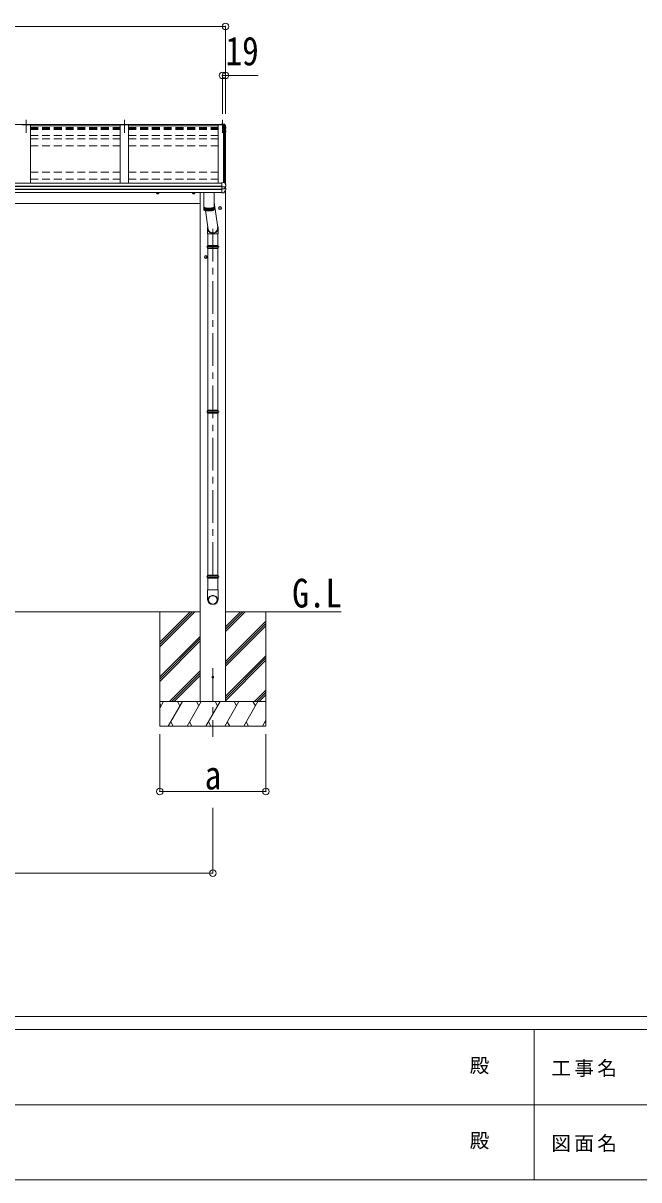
# Model space of a CAD drawing. Units: millimetres at full size, sheet at 1:40; details may follow other scales. Extents: x -11243 to 11243, y -7760 to 7760.
# Drawn here: x -3725 to 42, y -7760 to -676 of the extents above; entities that cross this region are included whole.
import ezdxf
from ezdxf.enums import TextEntityAlignment as Align

# ---------------------------------------------------------------- set-up
doc = ezdxf.new("R2010")
doc.units = ezdxf.units.MM
doc.header["$LTSCALE"] = 40
doc.header["$PDMODE"] = 32
doc.header["$PDSIZE"] = 40
doc.linetypes.add('CHAIN1', pattern=[8, 5, -1, 1, -1])
doc.linetypes.add('DASHED1', pattern=[1.8, 1.2, -0.6])
for name, color, linetype, lineweight in [('0-0_0', 7, 'Continuous', 9), ('0-1_本体', 5, 'CHAIN1', 9), ('0-3_ELV2', 4, 'Continuous', 9), ('0-6_OTH_LINE', 6, 'Continuous', 9), ('0-7_SHAPE', 4, 'Continuous', 9), ('0-9_OUTLINE', 7, 'Continuous', 9), ('F-0_240', 7, 'Continuous', 9)]:
    doc.layers.add(name, color=color, linetype=linetype, lineweight=lineweight)
doc.styles.add('ＭＳ ゴシック', font='')
doc.styles.get('ＭＳ ゴシック').set_extended_font_data('MS Gothic')

msp = doc.modelspace()

# ---------------------------------------------------------------- linework, layer by layer
at = {"layer": '0-0_0'}
for p, q in [((-2641.61, -4281.4), (-7170.61, -4281.4)), ((-2889.61, -4281.4), (-2889.61, -4981.4)), ((-2889.61, -4467.38), (-2703.63, -4281.4)), ((-2889.61, -4481.52), (-2689.48, -4281.4)), ((-2889.61, -4495.66), (-2675.34, -4281.4)), ((-2889.61, -4283.53), (-2887.47, -4281.4)), ((-1779.98, -4281.4), (-2487.61, -4281.4)), ((-2487.61, -4402.03), (-2366.97, -4281.4)), ((-2487.61, -4387.89), (-2381.12, -4281.4)), ((-2487.61, -4373.74), (-2395.26, -4281.4)), ((-2239.61, -4281.4), (-2239.61, -4981.4)), ((-2487.61, -4585.87), (-2239.61, -4337.88)), ((-2487.61, -4600.02), (-2239.61, -4352.02)), ((-2487.61, -4614.16), (-2239.61, -4366.16)), ((-2889.61, -4679.51), (-2641.61, -4431.51)), ((-2889.61, -4693.65), (-2641.61, -4445.65)), ((-2889.61, -4707.79), (-2641.61, -4459.79)), ((-2487.61, -4798.01), (-2239.61, -4550.01)), ((-2487.61, -4812.15), (-2239.61, -4564.15)), ((-2487.61, -4826.29), (-2239.61, -4578.29)), ((-2829.36, -4831.4), (-2641.61, -4643.64)), ((-2815.22, -4831.4), (-2641.61, -4657.78)), ((-2801.08, -4831.4), (-2641.61, -4671.92)), ((-2308.86, -4831.4), (-2239.61, -4762.14)), ((-2294.72, -4831.4), (-2239.61, -4776.28)), ((-2280.58, -4831.4), (-2239.61, -4790.42)), ((-2239.61, -4831.4), (-2889.61, -4831.4)), ((-2889.61, -4871.49), (-2866.46, -4831.4)), ((-2881.46, -4857.38), (-2889.61, -4843.26)), ((-2837.59, -4981.4), (-2750.99, -4831.4)), ((-2765.99, -4857.38), (-2780.99, -4831.4)), ((-2722.12, -4981.4), (-2635.52, -4831.4)), ((-2650.52, -4857.38), (-2665.52, -4831.4)), ((-2606.65, -4981.4), (-2520.05, -4831.4)), ((-2535.05, -4857.38), (-2550.05, -4831.4)), ((-2491.18, -4981.4), (-2404.58, -4831.4)), ((-2419.58, -4857.38), (-2434.58, -4831.4)), ((-2375.71, -4981.4), (-2289.11, -4831.4)), ((-2319.11, -4831.4), (-2304.11, -4857.38)), ((-2822.59, -4955.42), (-2807.59, -4981.4)), ((-2707.12, -4955.42), (-2692.12, -4981.4)), ((-2591.65, -4955.42), (-2576.65, -4981.4)), ((-2476.18, -4955.42), (-2461.18, -4981.4)), ((-2360.71, -4955.42), (-2345.71, -4981.4)), ((-2260.24, -4981.4), (-2239.61, -4945.66)), ((-2245.24, -4955.42), (-2239.61, -4965.18)), ((-2889.61, -4981.4), (-2239.61, -4981.4))]:
    msp.add_line(p, q, dxfattribs=at)
at = {"layer": '0-0_0', "linetype": 'DASHED1'}
msp.add_line((-2487.61, -4831.4), (-2641.61, -4831.4), dxfattribs=at)
at = {"layer": '0-1_本体'}
for p, q in [((-3706.11, -1268.41), (-3706.11, -1347.67)), ((-3106.11, -1268.02), (-3106.11, -1347.28)), ((-2506.11, -1268.02), (-2506.11, -1347.28)), ((-2564.61, -1935.49), (-2564.61, -4080.11)), ((-2564.61, -4625.45), (-2564.61, -5046.53))]:
    msp.add_line(p, q, dxfattribs=at)
at = {"layer": '0-3_ELV2'}
for p, q in [((-7306.11, -1296.3), (-2506.11, -1296.3)), ((-3681.11, -1299.58), (-3731.11, -1299.58)), ((-3681.11, -1299.58), (-3681.11, -1655.84)), ((-3681.11, -1304.98), (-3131.11, -1304.98)), ((-3081.11, -1299.58), (-3131.11, -1299.58)), ((-3131.11, -1299.58), (-3131.11, -1655.84)), ((-3081.11, -1299.58), (-3081.11, -1655.84)), ((-3081.11, -1304.98), (-2531.11, -1304.98)), ((-2494.23, -1299.58), (-2531.11, -1299.58)), ((-2531.11, -1299.58), (-2531.11, -1655.84)), ((-2509.1, -1296.3), (-2509.1, -1293.44)), ((-2509.1, -1293.44), (-2494.94, -1294.21)), ((-2506.1, -1296.3), (-2509.1, -1296.3)), ((-2506.11, -1299.58), (-2506.11, -1296.3)), ((-2506.1, -1296.3), (-2506.1, -1299.52)), ((-2506.1, -1298.54), (-2495.27, -1299.14)), ((-2495.27, -1299.52), (-2506.1, -1299.52)), ((-2499.81, -1653.26), (-2499.81, -1299.58)), ((-2495.27, -1299.14), (-2494.9, -1296.67)), ((-2495.27, -1299.14), (-2495.27, -1299.57)), ((-2495.13, -1299.36), (-2494.9, -1297.87)), ((-2493.93, -1299.42), (-2495.13, -1299.36)), ((-2487.11, -1318.13), (-2494.23, -1299.58)), ((-2494.11, -1299.89), (-2494.11, -1647.89)), ((-2487.11, -1318.13), (-2487.11, -1662.41)), ((-2487.11, -1319.16), (-2486.54, -1319.05)), ((-2487.11, -1319.51), (-2486.54, -1319.4)), ((-2485.68, -1320.76), (-2487.11, -1321.03)), ((-2487.11, -1332.82), (-2485.97, -1332.96)), ((-2487.11, -1336.83), (-2485.28, -1337.18)), ((-2486.25, -1338.52), (-2487.11, -1338.36)), ((-2484.63, -1315.47), (-2484.63, -1319.48)), ((-2484.27, -1334.08), (-2484.26, -1334.14)), ((-2484.23, -1334.41), (-2484.23, -1338.46)), ((-7303.11, -1655.84), (-2509.11, -1655.84)), ((-7303.11, -1675.36), (-2509.11, -1675.36)), ((-7303.11, -1676.27), (-2509.11, -1676.27)), ((-7303.11, -1693.5), (-2509.11, -1693.5)), ((-7303.11, -1695.47), (-2509.11, -1695.47)), ((-2509.11, -1716.28), (-2509.11, -1652.81)), ((-2509.11, -1678.12), (-2494.31, -1678.22)), ((-2509.11, -1691.98), (-2494.31, -1691.78)), ((-2492.66, -1678.12), (-2486.28, -1677.33)), ((-2492.11, -1678.06), (-2492.11, -1691.85)), ((-2492.11, -1685.84), (-2484.87, -1687.24)), ((-2487.11, -1677.44), (-2487.11, -1686.81)), ((-2485.4, -1677.19), (-2485.41, -1677.19)), ((-2485.4, -1677.19), (-2485.33, -1677.18)), ((-2484.53, -1676.2), (-2484.53, -1669.69)), ((-2484.06, -1694.75), (-2484.06, -1688.22)), ((-7303.11, -1713.49), (-2509.11, -1713.49)), ((-2641.61, -1713.49), (-2641.61, -4831.4)), ((-2509.11, -1716.28), (-2497.52, -1715.66)), ((-2496.73, -1715.19), (-2496.74, -1715.21)), ((-2487.61, -1700.9), (-2487.61, -4831.4)), ((-7170.61, -1781.4), (-2641.61, -1781.4))]:
    msp.add_line(p, q, dxfattribs=at)
at = {"layer": '0-3_ELV2', "linetype": 'DASHED1'}
for p, q in [((-3681.11, -1315.1), (-3131.11, -1315.1)), ((-3681.11, -1319.94), (-3131.11, -1319.94)), ((-3681.11, -1321.48), (-3131.11, -1321.48)), ((-3681.11, -1323.44), (-3131.11, -1323.44)), ((-3681.11, -1327.21), (-3131.11, -1327.21)), ((-3081.11, -1315.1), (-2531.11, -1315.1)), ((-3081.11, -1319.94), (-2531.11, -1319.94)), ((-3081.11, -1321.48), (-2531.11, -1321.48)), ((-3081.11, -1323.44), (-2531.11, -1323.44)), ((-3081.11, -1327.21), (-2531.11, -1327.21)), ((-3681.11, -1364.52), (-3131.11, -1364.52)), ((-3681.11, -1385.67), (-3131.11, -1385.67)), ((-3081.11, -1364.52), (-2531.11, -1364.52)), ((-3081.11, -1385.67), (-2531.11, -1385.67)), ((-3681.11, -1428.19), (-3131.11, -1428.19)), ((-3081.11, -1428.19), (-2531.11, -1428.19)), ((-3681.11, -1588.46), (-3131.11, -1588.46)), ((-3081.11, -1588.46), (-2531.11, -1588.46)), ((-3681.11, -1630.97), (-3131.11, -1630.97)), ((-3081.11, -1630.97), (-2531.11, -1630.97))]:
    msp.add_line(p, q, dxfattribs=at)
at = {"layer": '0-3_ELV2'}
for points in [[(-2509.1, -1295.87), (-2494.9, -1296.67), (-2494.9, -1297.87), (-2493.79, -1297.93)], [(-2495.21, -1299.57), (-2495.13, -1299.01), (-2495.13, -1299.36)], [(-2492.3, -1295.42), (-2488.05, -1306.03), (-2484.71, -1314.97), (-2484.64, -1315.25), (-2484.64, -1315.31)], [(-2492.3, -1298.99), (-2491.3, -1301.48), (-2490.32, -1303.97), (-2489.35, -1306.47), (-2488.39, -1308.98), (-2487.45, -1311.49), (-2486.52, -1314.01), (-2485.61, -1316.53), (-2484.7, -1319.05)], [(-2484.4, -1339.1), (-2485.87, -1341.64), (-2487.11, -1343.77)], [(-2484.64, -1315.31), (-2484.63, -1315.41), (-2484.63, -1315.47)], [(-2484.26, -1334.09), (-2484.24, -1334.27), (-2484.23, -1334.41)], [(-2509.11, -1652.81), (-2495.11, -1653.49), (-2495.11, -1647.84), (-2493.34, -1647.93)], [(-2492.66, -1678.12), (-2492.9, -1678.15), (-2493.05, -1678.17)], [(-2492.47, -1648.55), (-2491.43, -1651.14), (-2490.41, -1653.72), (-2489.4, -1656.32), (-2488.41, -1658.91), (-2487.43, -1661.52), (-2486.47, -1664.13), (-2485.52, -1666.74), (-2484.59, -1669.36)], [(-2487.88, -1677.42), (-2486.64, -1677.37), (-2485.41, -1677.19)], [(-2484.59, -1669.36), (-2484.54, -1669.57), (-2484.53, -1669.69)], [(-2902.09, -1721.19), (-2908.59, -1717.44), (-2908.59, -1713.49)], [(-2902.09, -1721.19), (-2895.59, -1717.44), (-2895.59, -1713.49)], [(-2682.11, -1721.19), (-2688.61, -1717.44), (-2688.61, -1713.49)], [(-2682.11, -1721.19), (-2675.61, -1717.44), (-2675.61, -1713.49)], [(-2520.61, -1816.19), (-2527.11, -1812.44), (-2527.11, -1804.93), (-2520.61, -1801.18)], [(-2520.61, -1816.19), (-2514.11, -1812.44), (-2514.11, -1804.93), (-2520.61, -1801.18)], [(-2607.61, -2116.19), (-2614.11, -2112.44), (-2614.11, -2104.93), (-2607.61, -2101.18)], [(-2607.61, -2116.19), (-2601.11, -2112.44), (-2601.11, -2104.93), (-2607.61, -2101.18)]]:
    msp.add_lwpolyline(points, dxfattribs=at)
for centre, radius in [((-2520.61, -1808.69), 8.5), ((-2520.61, -1808.69), 7.7), ((-2520.61, -1808.69), 6.5), ((-2607.61, -2108.69), 8.5), ((-2607.61, -2108.69), 7.7), ((-2607.61, -2108.69), 6.5), ((-2564.61, -4681.4), 5)]:
    msp.add_circle(centre, radius, dxfattribs=at)
for centre, radius, start, end in [((-2494.53, -1296.79), 2.62, 31.83445, 99.24), ((-2493.94, -1299.72), 0.3, 21.99494, 87.04231), ((-2493.87, -1299.63), 1.7, 22.00225, 87.0423), ((-2956.04, -1485.98), 498.52, 19.56907, 21.95354), ((-2918.87, -1090.2), 499.04, 329.90411, 330.14673), ((-2918.87, -1090.55), 499.04, 329.90411, 330.14673), ((-2486.6, -1318.76), 0.3, 280.95393, 327.06409), ((-2486.59, -1319.11), 0.299, 280.88931, 19.51522), ((-2486.31, -1338.81), 0.299, 330.19129, 79.12168), ((-2485.98, -1335.29), 2.32, 60.30373, 87.34859), ((-2485.93, -1319.48), 1.3, 280.88938, 19.44863), ((-2485.53, -1334.37), 1.3, 10.02543, 80.23195), ((-2485.53, -1338.46), 1.3, 330.27138, 79.1216), ((-2879.01, -1461.05), 459.05, 326.38357, 329.32444), ((-2493.39, -1648.93), 1, 22.05378, 87.04045), ((-2491.76, -1675.5), 16.37, 265.48312, 268.58725), ((-2485.53, -1676.2), 1, 281.45361, 0), ((-2485.06, -1688.22), 0.998, 0.05121, 79.086), ((-2485.06, -1694.75), 1, 329.32149, 0), ((-2902.09, -1713.69), 8.5, 178.68472, 1.31528), ((-2902.09, -1713.69), 7.7, 178.54804, 1.45196), ((-2902.09, -1713.69), 6.5, 178.27976, 1.72024), ((-2682.11, -1713.69), 8.5, 178.68482, 1.31518), ((-2682.11, -1713.69), 7.7, 178.54815, 1.45185), ((-2682.11, -1713.69), 6.5, 178.27991, 1.72009), ((-2497.57, -1714.66), 1, 273.10735, 326.38063)]:
    msp.add_arc(centre, radius, start, end, dxfattribs=at)
for centre, major_axis, ratio, start_param, end_param in [((-2492.95, -1670.6), (-9.96, -2.12), 0.734427, 1.2806875, 1.4059912), ((-2492.95, -1699.38), (-9.97, 1.96), 0.736539, 4.8664216, 4.9917253), ((-2493.11, -1691.66), (-1, 0.195), 0.067217, 2.8005545, 3.1546872)]:
    msp.add_ellipse(centre, major_axis=major_axis, ratio=ratio, start_param=start_param, end_param=end_param, dxfattribs=at)
at = {"layer": '0-6_OTH_LINE'}
for p, q in [((-7325.11, -696.3), (-2487.11, -696.3)), ((-2487.11, -696.3), (-2487.11, -1231.77)), ((-2506.11, -996.3), (-2506.11, -1231.77)), ((-2506.11, -996.3), (-2487.11, -996.3)), ((-2487.11, -996.3), (-2487.11, -1231.77)), ((-2487.11, -996.3), (-2286.89, -996.3)), ((-2889.61, -5381.38), (-2889.61, -5031.4)), ((-2239.61, -5381.38), (-2239.61, -5031.4)), ((-2889.61, -5381.38), (-2239.61, -5381.38)), ((-2564.61, -5881.4), (-2564.61, -5481.4)), ((-7247.61, -5881.4), (-2564.61, -5881.4))]:
    msp.add_line(p, q, dxfattribs=at)
for p in [(-2487.11, -696.3), (-2506.11, -996.3), (-2487.11, -996.3), (-2889.61, -5381.38), (-2239.61, -5381.38), (-2564.61, -5881.4)]:
    msp.add_point(p, dxfattribs=at)
at = {"layer": '0-9_OUTLINE'}
for p, q in [((-2620.61, -1713.49), (-2620.61, -1801.6)), ((-2556.61, -1801.6), (-2556.61, -1713.49)), ((-2620.61, -1802.56), (-2620.61, -1818.02)), ((-2620.02, -1819.57), (-2620.02, -1804.12)), ((-2618.79, -1805.3), (-2618.79, -1820.76)), ((-2616.97, -1821.85), (-2616.97, -1806.39)), ((-2614.61, -1807.39), (-2614.61, -1822.84)), ((-2611.74, -1823.74), (-2611.74, -1808.28)), ((-2610.31, -1824.1), (-2592.97, -1939.24)), ((-2608.42, -1824.52), (-2608.42, -1809.06)), ((-2604.72, -1809.72), (-2604.72, -1825.17)), ((-2600.71, -1810.23), (-2600.71, -1825.68)), ((-2596.46, -1810.59), (-2596.46, -1826.04)), ((-2592.06, -1810.79), (-2592.06, -1826.25)), ((-2587.6, -1810.84), (-2587.6, -1826.29)), ((-2583.16, -1810.72), (-2583.16, -1826.17)), ((-2578.83, -1810.44), (-2578.83, -1825.9)), ((-2574.69, -1810.02), (-2574.69, -1825.47)), ((-2570.83, -1809.44), (-2570.83, -1824.9)), ((-2567.31, -1808.74), (-2567.31, -1824.19)), ((-2564.21, -1807.92), (-2564.21, -1823.37)), ((-2561.58, -1807), (-2561.58, -1822.45)), ((-2559.49, -1805.99), (-2559.49, -1821.45)), ((-2557.96, -1804.94), (-2557.96, -1820.4)), ((-2556.61, -1774.36), (-2534.95, -1927.59)), ((-2556.61, -1818.02), (-2556.61, -1802.56)), ((-2597.99, -1934.98), (-2597.99, -1966.57)), ((-2532, -1966.57), (-2597.99, -1966.57)), ((-2594.61, -1966.57), (-2594.61, -2037.44)), ((-2534.61, -1966.57), (-2534.61, -2037.44)), ((-2532, -1935.4), (-2532, -1966.57)), ((-2602.61, -2046.44), (-2526.61, -2046.44)), ((-2597.21, -2039.44), (-2532, -2039.44)), ((-2597.21, -2053.44), (-2532, -2053.44)), ((-2596.61, -2037.44), (-2532.61, -2037.44)), ((-2596.61, -2037.44), (-2596.61, -2039.44)), ((-2596.61, -2053.44), (-2596.61, -2055.44)), ((-2532.61, -2037.44), (-2532.61, -2039.44)), ((-2532.61, -2053.44), (-2532.61, -2055.44)), ((-2596.61, -2055.44), (-2532.61, -2055.44)), ((-2594.61, -2055.44), (-2594.61, -3047.41)), ((-2534.61, -2055.44), (-2534.61, -3047.41)), ((-2602.61, -3056.41), (-2526.61, -3056.41)), ((-2597.21, -3049.41), (-2532, -3049.41)), ((-2597.21, -3063.41), (-2532, -3063.41)), ((-2596.61, -3047.41), (-2532.61, -3047.41)), ((-2596.61, -3047.41), (-2596.61, -3049.41)), ((-2596.61, -3063.41), (-2596.61, -3065.41)), ((-2596.61, -3065.41), (-2532.61, -3065.41)), ((-2594.61, -3065.41), (-2594.61, -4057.38)), ((-2534.61, -3065.41), (-2534.61, -4057.38)), ((-2532.61, -3047.41), (-2532.61, -3049.41)), ((-2532.61, -3063.41), (-2532.61, -3065.41)), ((-2602.61, -4066.38), (-2526.61, -4066.38)), ((-2597.21, -4059.38), (-2532, -4059.38)), ((-2597.21, -4073.38), (-2532, -4073.38)), ((-2596.61, -4057.38), (-2532.61, -4057.38)), ((-2596.61, -4057.38), (-2596.61, -4059.38)), ((-2596.61, -4073.38), (-2596.61, -4075.38)), ((-2596.61, -4075.38), (-2532.61, -4075.38)), ((-2594.61, -4075.38), (-2594.61, -4146.38)), ((-2534.61, -4075.38), (-2534.61, -4146.38)), ((-2532.61, -4057.38), (-2532.61, -4059.38)), ((-2532.61, -4073.38), (-2532.61, -4075.38)), ((-2532.76, -4146.38), (-2596.46, -4146.38)), ((-2596.46, -4146.38), (-2596.46, -4205.66)), ((-2532.76, -4146.38), (-2532.76, -4205.66))]:
    msp.add_line(p, q, dxfattribs=at)
for points in [[(-2620.61, -1801.6), (-2620.6, -1801.74), (-2620.49, -1802.3), (-2620.24, -1802.85), (-2619.84, -1803.4), (-2619.3, -1803.94), (-2618.61, -1804.47), (-2617.79, -1804.99), (-2616.84, -1805.49), (-2615.76, -1805.98), (-2614.56, -1806.44), (-2613.23, -1806.89), (-2611.8, -1807.3), (-2610.26, -1807.7), (-2608.62, -1808.06), (-2606.89, -1808.39), (-2605.07, -1808.7), (-2603.18, -1808.97), (-2601.22, -1809.21), (-2599.21, -1809.41), (-2597.15, -1809.58), (-2595.05, -1809.71), (-2592.92, -1809.8), (-2590.77, -1809.86), (-2588.61, -1809.88)], [(-2620.61, -1818.02), (-2620.6, -1818.16), (-2620.49, -1818.72), (-2620.24, -1819.27), (-2619.84, -1819.82), (-2619.3, -1820.36), (-2618.61, -1820.89), (-2617.79, -1821.41), (-2616.84, -1821.91), (-2615.76, -1822.4), (-2614.56, -1822.86), (-2613.23, -1823.31), (-2611.8, -1823.72), (-2610.26, -1824.12), (-2608.62, -1824.48), (-2606.89, -1824.82), (-2605.07, -1825.12), (-2603.18, -1825.39), (-2601.22, -1825.63), (-2599.21, -1825.83), (-2597.15, -1826), (-2595.05, -1826.13), (-2592.92, -1826.22), (-2590.77, -1826.28), (-2588.61, -1826.3)], [(-2620.55, -1802.08), (-2620.56, -1802.14), (-2620.6, -1802.7), (-2620.49, -1803.26), (-2620.24, -1803.82), (-2619.84, -1804.37), (-2619.3, -1804.91), (-2618.61, -1805.44), (-2617.79, -1805.96), (-2616.84, -1806.46), (-2615.76, -1806.94), (-2614.56, -1807.41), (-2613.23, -1807.85), (-2611.8, -1808.27), (-2610.26, -1808.66), (-2608.62, -1809.03), (-2606.89, -1809.36), (-2605.07, -1809.66), (-2603.18, -1809.94), (-2601.22, -1810.17), (-2599.21, -1810.38), (-2597.15, -1810.54), (-2595.05, -1810.68), (-2592.92, -1810.77), (-2590.77, -1810.83), (-2588.61, -1810.85)], [(-2618.9, -1804.26), (-2618.46, -1804.73), (-2617.82, -1805.25), (-2617.04, -1805.76), (-2616.13, -1806.25), (-2615.09, -1806.73), (-2613.93, -1807.19), (-2612.65, -1807.63), (-2611.26, -1808.04), (-2609.76, -1808.43), (-2608.17, -1808.79), (-2606.48, -1809.12), (-2604.71, -1809.42), (-2602.87, -1809.69), (-2600.96, -1809.92), (-2598.99, -1810.12), (-2596.97, -1810.29), (-2594.91, -1810.42), (-2592.83, -1810.51), (-2590.72, -1810.57), (-2588.61, -1810.59)], [(-2588.61, -1809.88), (-2586.44, -1809.86), (-2584.29, -1809.8), (-2582.16, -1809.71), (-2580.06, -1809.58), (-2578, -1809.41), (-2575.99, -1809.21), (-2574.03, -1808.97), (-2572.14, -1808.7), (-2570.32, -1808.39), (-2568.59, -1808.06), (-2566.95, -1807.7), (-2565.41, -1807.3), (-2563.98, -1806.89), (-2562.65, -1806.44), (-2561.45, -1805.98), (-2560.37, -1805.49), (-2559.42, -1804.99), (-2558.6, -1804.47), (-2557.92, -1803.94), (-2557.37, -1803.4), (-2556.97, -1802.85), (-2556.72, -1802.3), (-2556.61, -1801.74), (-2556.61, -1801.6)], [(-2588.61, -1810.85), (-2586.44, -1810.83), (-2584.29, -1810.77), (-2582.16, -1810.68), (-2580.06, -1810.54), (-2578, -1810.38), (-2575.99, -1810.17), (-2574.03, -1809.94), (-2572.14, -1809.66), (-2570.32, -1809.36), (-2568.59, -1809.03), (-2566.95, -1808.66), (-2565.41, -1808.27), (-2563.98, -1807.85), (-2562.65, -1807.41), (-2561.45, -1806.94), (-2560.37, -1806.46), (-2559.42, -1805.96), (-2558.6, -1805.44), (-2557.92, -1804.91), (-2557.37, -1804.37), (-2556.97, -1803.82), (-2556.72, -1803.26), (-2556.61, -1802.7), (-2556.65, -1802.14), (-2556.66, -1802.08)], [(-2588.61, -1810.59), (-2586.49, -1810.57), (-2584.38, -1810.51), (-2582.3, -1810.42), (-2580.24, -1810.29), (-2578.22, -1810.12), (-2576.25, -1809.92), (-2574.34, -1809.69), (-2572.5, -1809.42), (-2570.73, -1809.12), (-2569.04, -1808.79), (-2567.45, -1808.43), (-2565.95, -1808.04), (-2564.56, -1807.63), (-2563.28, -1807.19), (-2562.12, -1806.73), (-2561.08, -1806.25), (-2560.17, -1805.76), (-2559.4, -1805.25), (-2558.75, -1804.73), (-2558.31, -1804.26)], [(-2588.61, -1826.3), (-2586.44, -1826.28), (-2584.29, -1826.22), (-2582.16, -1826.13), (-2580.06, -1826), (-2578, -1825.83), (-2575.99, -1825.63), (-2574.03, -1825.39), (-2572.14, -1825.12), (-2570.32, -1824.82), (-2568.59, -1824.48), (-2566.95, -1824.12), (-2565.41, -1823.72), (-2563.98, -1823.31), (-2562.65, -1822.86), (-2561.45, -1822.4), (-2560.37, -1821.91), (-2559.42, -1821.41), (-2558.6, -1820.89), (-2557.92, -1820.36), (-2557.37, -1819.82), (-2556.97, -1819.27), (-2556.72, -1818.72), (-2556.61, -1818.16), (-2556.61, -1818.02)]]:
    msp.add_lwpolyline(points, dxfattribs=at)
for centre, radius, start, end in [((-2570.36, -2046.44), 27.75, 165.38919, 194.61079), ((-2558.86, -2046.44), 27.75, 0, 14.61083), ((-2558.86, -2046.44), 27.75, 345.38917, 0), ((-2570.36, -3056.41), 27.75, 165.38919, 194.61079), ((-2558.86, -3056.41), 27.75, 0, 14.61083), ((-2558.86, -3056.41), 27.75, 345.38917, 0), ((-2570.36, -4066.38), 27.75, 165.38919, 194.61079), ((-2558.86, -4066.38), 27.75, 0, 14.61083), ((-2558.86, -4066.38), 27.75, 345.38917, 0), ((-2565.46, -4205.66), 31, 180, 270), ((-2563.76, -4205.66), 31, 270, 0)]:
    msp.add_arc(centre, radius, start, end, dxfattribs=at)
for centre, major_axis, ratio, start_param, end_param in [((-2564.99, -1931.89), (-33, -3.09), 0.972144, 5.8034438, 9.8593375), ((-2564.93, -1931.88), (-2.75, 29.4), 0.995638, 1.5707963, 4.7150999)]:
    msp.add_ellipse(centre, major_axis=major_axis, ratio=ratio, start_param=start_param, end_param=end_param, dxfattribs=at)
for major_axis in [(-28.29, 0), (-25.83, 0)]:
    msp.add_ellipse((-2564.61, -4208.47), major_axis=major_axis, ratio=0.996195, dxfattribs=at)
at = {"layer": 'F-0_240', "color": 5}
for p, q in [((-11242.74, -6760), (10677.26, -6760)), ((-11242.74, -6840), (7121.58, -6840)), ((-598.42, -6840), (-598.42, -7760)), ((-4598.42, -7300), (3601.58, -7300)), ((-11242.74, -7760), (10677.26, -7760))]:
    msp.add_line(p, q, dxfattribs=at)

# ---------------------------------------------------------------- texts
at = {"layer": '0-6_OTH_LINE', "color": 7, "style": 'ＭＳ ゴシック', "width": 0.85}
for s, p in [('19', (-2487.21, -987.89)), ('a', (-2614.61, -5421.38))]:
    msp.add_text(s, height=176, dxfattribs=at).set_placement(p, align=Align.BOTTOM_LEFT)
at = {"layer": '0-7_SHAPE', "color": 7, "style": 'ＭＳ ゴシック', "width": 0.85}
msp.add_text('G.L', height=176, dxfattribs=at).set_placement((-2079, -4307.68), align=Align.BOTTOM_LEFT)
at = {"layer": 'F-0_240', "style": 'ＭＳ ゴシック'}
for p in [(-992.7, -7130), (-992.7, -7590)]:
    msp.add_text('殿', height=87.98, dxfattribs=at).set_placement(p, align=Align.BOTTOM_LEFT)
at = {"layer": 'F-0_240', "char_height": 87.98, "attachment_point": 7, "style": 'ＭＳ ゴシック'}
for s, insert in [('\\T1.17;工事名', (-492.95, -7130)), ('\\T1.17;図面名', (-492.95, -7590))]:
    msp.add_mtext(s, dxfattribs=dict(at, insert=insert))

doc.saveas('drawing.dxf')
